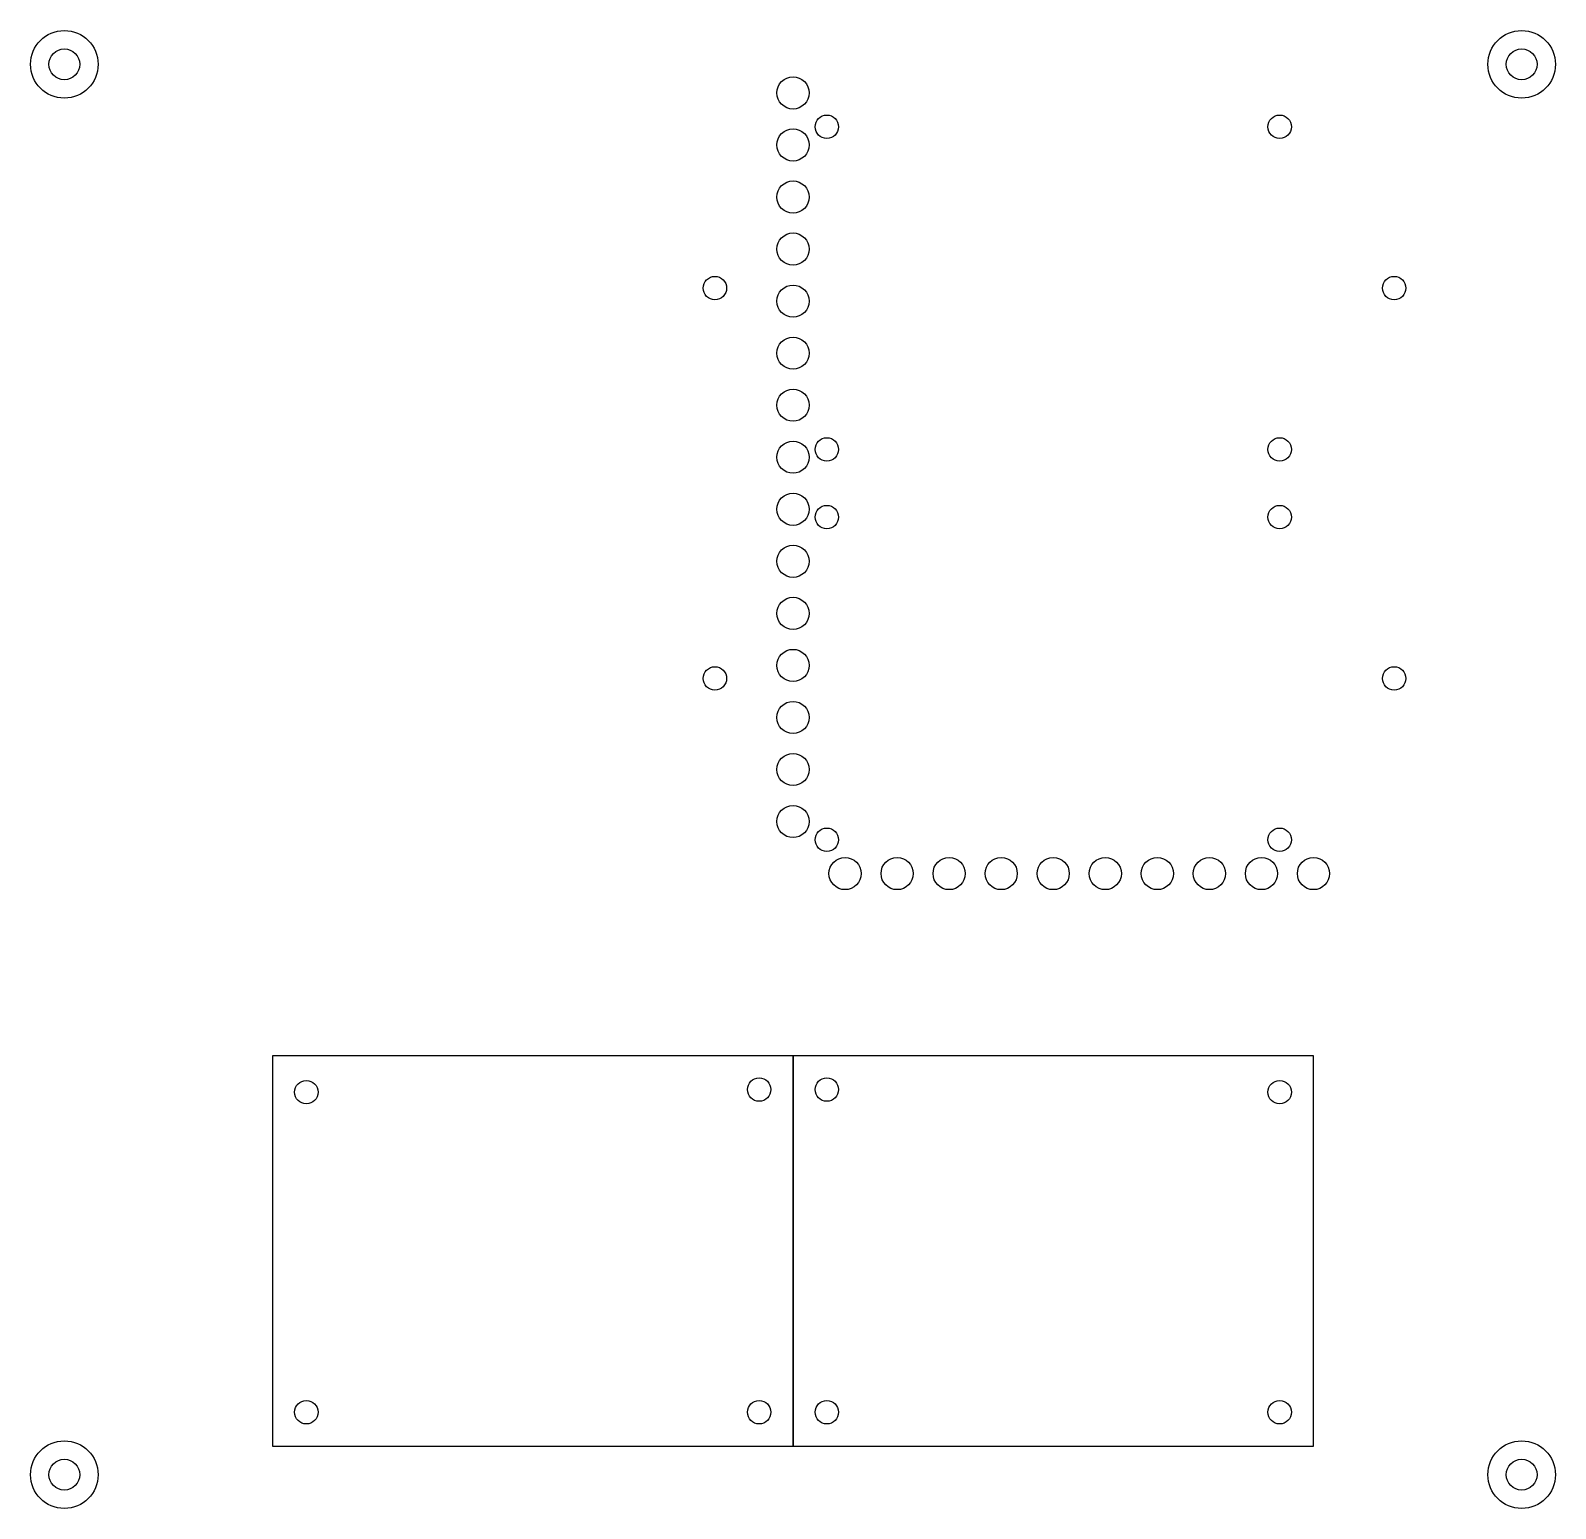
# Model space of a CAD drawing. Header units: millimetres. Extents: x 4 to 296, y 8 to 292.
import ezdxf

# ---------------------------------------------------------------- set-up
doc = ezdxf.new("R2010")
doc.units = ezdxf.units.MM
for name, color, linetype in [('Drill_Guide-Hor', 70, 'Continuous'), ('Drill_Guide-Vert', 70, 'Continuous'), ('Drill_Holder', 70, 'Continuous'), ('Drill_Mount', 70, 'Continuous'), ('Mount-Head', 70, 'Continuous'), ('Mounts', 70, 'Continuous'), ('PCB_Bottom', 70, 'Continuous'), ('PCB_TB_outline', 70, 'Continuous'), ('PCB_Top', 70, 'Continuous')]:
    doc.layers.add(name, color=color, linetype=linetype)

msp = doc.modelspace()

# ---------------------------------------------------------------- linework, layer by layer
at = {"layer": 'Drill_Guide-Hor'}
for centre in [(160, 130), (170, 130), (180, 130), (190, 130), (200, 130), (210, 130), (220, 130), (230, 130), (240, 130), (250, 130)]:
    msp.add_circle(centre, 3.09, dxfattribs=at)
at = {"layer": 'Drill_Guide-Vert'}
for centre in [(150, 280), (150, 270), (150, 260), (150, 250), (150, 240), (150, 230), (150, 220), (150, 210), (150, 200), (150, 190), (150, 180), (150, 170), (150, 160), (150, 150), (150, 140)]:
    msp.add_circle(centre, 3.09, dxfattribs=at)
at = {"layer": 'Drill_Holder'}
for centre in [(135, 242.5), (265.5, 242.5), (135, 167.5), (265.5, 167.5)]:
    msp.add_circle(centre, 2.25, dxfattribs=at)
at = {"layer": 'Drill_Mount'}
for centre in [(156.5, 273.5), (243.5, 273.5), (156.5, 211.5), (243.5, 211.5), (156.5, 198.5), (243.5, 198.5), (156.5, 136.5), (243.5, 136.5)]:
    msp.add_circle(centre, 2.25, dxfattribs=at)
at = {"layer": 'Mount-Head'}
for centre in [(10, 285.5, -20), (290, 285.5, -20), (10, 14.5, -15), (290, 14.5, -20)]:
    msp.add_circle(centre, 6.5, dxfattribs=at)
at = {"layer": 'Mounts'}
for centre in [(10, 285.5, -20), (290, 285.5, -20), (10, 14.5, -20), (290, 14.5, -20)]:
    msp.add_circle(centre, 2.95, dxfattribs=at)
at = {"layer": 'PCB_Bottom'}
for centre in [(56.5, 88, 5), (143.5, 88.5), (56.5, 26.5), (143.5, 26.5)]:
    msp.add_circle(centre, 2.25, dxfattribs=at)
at = {"layer": 'PCB_TB_outline'}
for points in [[(50, 20), (150, 20), (150, 95), (50, 95)], [(150, 20), (250, 20), (250, 95), (150, 95)]]:
    msp.add_lwpolyline(points, close=True, dxfattribs=at)
at = {"layer": 'PCB_Top'}
for centre in [(156.5, 88.5), (243.5, 88, 5), (156.5, 26.5), (243.5, 26.5)]:
    msp.add_circle(centre, 2.25, dxfattribs=at)

doc.saveas('drawing.dxf')
